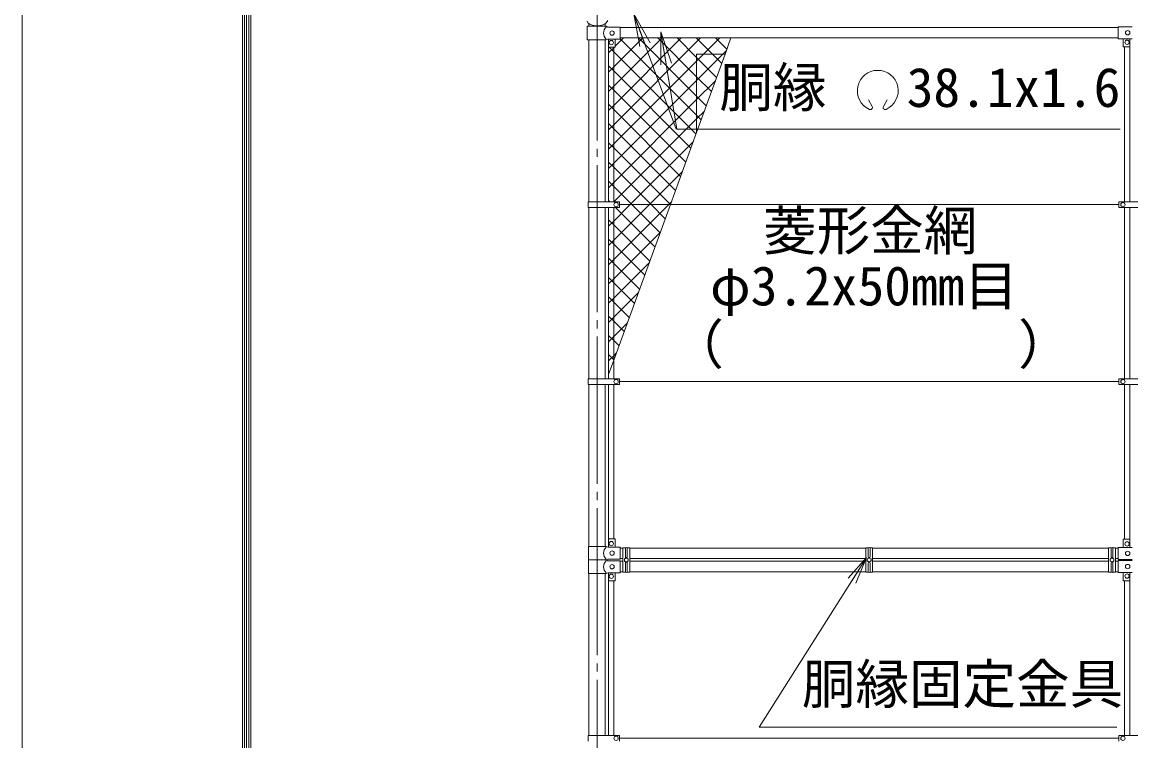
# Model space of a CAD drawing. Units: millimetres, scale not verified. Extents: x -12600 to 12600, y -8910 to 8910.
# Drawn here: x -12600 to -8526, y 314 to 2953 of the extents above; entities that cross this region are included whole.
import ezdxf
from ezdxf.enums import TextEntityAlignment as Align

# ---------------------------------------------------------------- set-up
doc = ezdxf.new("R2010")
doc.units = ezdxf.units.MM
doc.header["$LTSCALE"] = 30
doc.linetypes.add('LONG_CHAIN', pattern=[21, 18, -1, 1, -1])
for name, color, linetype, lineweight in [('0-0_D-TTL', 7, 'Continuous', 9), ('0-3_D-STR1', 1, 'Continuous', 9), ('0-6_D-BMK', 2, 'LONG_CHAIN', 9), ('0-7_D-STR3', 3, 'Continuous', 9), ('0-8_D-STR2', 7, 'Continuous', 9), ('0-A_0', 7, 'Continuous', 9), ('0-D_D-STR-TXT', 7, 'Continuous', 9)]:
    doc.layers.add(name, color=color, linetype=linetype, lineweight=lineweight)
doc.styles.add('ＭＳ ゴシック', font='')
doc.styles.get('ＭＳ ゴシック').set_extended_font_data('MS Gothic')

# ---------------------------------------------------------------- blocks, each defined once
blk = doc.blocks.new('_Open')
at = {"layer": '0-A_0'}
blk.add_line((-30, 5), (0, 0), dxfattribs=at)
blk.add_lwpolyline([(-30, -5), (0, 0), (-30, 0)], dxfattribs=at)

msp = doc.modelspace()

# ---------------------------------------------------------------- linework, layer by layer
at = {"layer": '0-0_D-TTL', "color": 2}
msp.add_lwpolyline([(-12600, 8910), (12600, 8910), (12600, -8910), (-12600, -8910)], close=True, dxfattribs=at)
at = {"layer": '0-0_D-TTL'}
for points in [[(-11790, 8250), (11790, 8250), (11790, -8250), (-11790, -8250)], [(-11782.5, 8242.5), (11782.5, 8242.5), (11782.5, -8242.5), (-11782.5, -8242.5)], [(-11775, 8235), (11775, 8235), (11775, -8235), (-11775, -8235)], [(-11767.5, 8227.5), (11767.5, 8227.5), (11767.5, -8227.5), (-11767.5, -8227.5)], [(-11760, 8220), (11760, 8220), (11760, -8220), (-11760, -8220)]]:
    msp.add_lwpolyline(points, close=True, dxfattribs=at)
at = {"layer": '0-3_D-STR1'}
for p, q in [((-10517.36, 2938.28), (-10517.36, 2947.43)), ((-10456.86, 2938.28), (-10456.86, 2947.43)), ((-10402.11, 2933.28), (-8572.11, 2933.28)), ((-10402.11, 2895.18), (-8572.11, 2895.18)), ((-10517.36, 2293.78), (-10517.36, 2888.28)), ((-10456.86, 2293.78), (-10456.86, 2888.28)), ((-10517.36, 1643.78), (-10517.36, 2272.78)), ((-10456.86, 1643.78), (-10456.86, 2272.78)), ((-10517.36, 1028.28), (-10517.36, 1622.78)), ((-10456.86, 1028.28), (-10456.86, 1622.78)), ((-10402.11, 1021.38), (-10392.11, 1021.38)), ((-10367.11, 1021.38), (-9499.61, 1021.38)), ((-9474.61, 1021.38), (-8607.11, 1021.38)), ((-8582.11, 1021.38), (-8572.11, 1021.38)), ((-10402.11, 983.28), (-10392.11, 983.28)), ((-10367.11, 983.28), (-9499.61, 983.28)), ((-9474.61, 983.28), (-8607.11, 983.28)), ((-8582.11, 983.28), (-8572.11, 983.28)), ((-10402.11, 973.28), (-10392.11, 973.28)), ((-10367.11, 973.28), (-9499.61, 973.28)), ((-9474.61, 973.28), (-8607.11, 973.28)), ((-8582.11, 973.28), (-8572.11, 973.28)), ((-10517.36, 333.78), (-10517.36, 928.28)), ((-10456.86, 333.78), (-10456.86, 928.28)), ((-10402.11, 935.18), (-10392.11, 935.18)), ((-10367.11, 935.18), (-9499.61, 935.18)), ((-9474.61, 935.18), (-8607.11, 935.18)), ((-8582.11, 935.18), (-8572.11, 935.18))]:
    msp.add_line(p, q, dxfattribs=at)
at = {"layer": '0-6_D-BMK'}
msp.add_line((-10487.11, 3688.28), (-10487.11, -4776.72), dxfattribs=at)
at = {"layer": '0-7_D-STR3'}
for p, q in [((-10523.21, 2938.28), (-10453.31, 2938.28)), ((-10523.21, 2888.28), (-10523.21, 2938.28)), ((-10447.31, 2958.89), (-10453.31, 2950.86)), ((-10447.31, 2935.28), (-10453.31, 2938.28)), ((-10447.31, 2935.28), (-10402.11, 2935.28)), ((-10402.11, 2935.28), (-10402.11, 2891.28)), ((-8572.11, 2936.18), (-8520.91, 2936.18)), ((-8572.11, 2936.18), (-8572.11, 2892.18)), ((-10523.21, 2888.28), (-10453.31, 2888.28)), ((-10447.31, 2891.28), (-10453.31, 2888.28)), ((-10447.31, 2891.28), (-10402.11, 2891.28)), ((-10445.11, 2863.28), (-10445.11, 2891.28)), ((-10444.61, 2293.78), (-10444.61, 2863.25)), ((-10443.11, 2861.28), (-10422.11, 2861.28)), ((-10425.61, 2293.78), (-10425.61, 2862.58)), ((-10420.11, 2863.28), (-10420.11, 2891.28)), ((-8572.11, 2892.18), (-8520.91, 2892.18)), ((-8554.11, 2892.18), (-8554.11, 2864.18)), ((-8531.11, 2862.18), (-8552.11, 2862.18)), ((-8548.61, 2862.28), (-8548.61, 2293.58)), ((-8529.61, 2862.41), (-8529.61, 2293.58)), ((-8529.11, 2892.18), (-8529.11, 2864.18)), ((-10519.91, 2293.78), (-10519.91, 2272.78)), ((-10519.91, 2293.78), (-10405.11, 2293.78)), ((-10405.11, 2293.78), (-10405.11, 2272.78)), ((-8569.61, 2283.28), (-10405.11, 2283.28)), ((-8569.61, 2293.58), (-8404.61, 2293.58)), ((-8569.61, 2293.58), (-8569.61, 2272.98)), ((-10519.91, 2272.78), (-10405.11, 2272.78)), ((-10444.61, 1643.78), (-10444.61, 2272.78)), ((-10425.61, 1643.78), (-10425.61, 2272.78)), ((-8569.61, 2272.98), (-8404.61, 2272.98)), ((-8548.61, 2272.98), (-8548.61, 1643.58)), ((-8529.61, 2272.98), (-8529.61, 1643.58)), ((-10519.91, 1643.78), (-10519.91, 1622.78)), ((-10519.91, 1643.78), (-10405.11, 1643.78)), ((-10405.11, 1643.78), (-10405.11, 1622.78)), ((-8569.61, 1633.28), (-10405.11, 1633.28)), ((-8569.61, 1643.58), (-8404.61, 1643.58)), ((-8569.61, 1643.58), (-8569.61, 1622.98)), ((-10519.91, 1622.78), (-10405.11, 1622.78)), ((-10444.61, 1054.6), (-10444.61, 1622.78)), ((-10425.61, 1055.28), (-10425.61, 1622.78)), ((-8569.61, 1622.98), (-8404.61, 1622.98)), ((-8548.61, 1622.98), (-8548.61, 1054.38)), ((-8529.61, 1622.98), (-8529.61, 1053.7)), ((-10518.21, 1028.28), (-10453.31, 1028.28)), ((-10518.21, 1028.28), (-10518.21, 978.28)), ((-10447.31, 1025.28), (-10453.31, 1028.28)), ((-10447.31, 1025.28), (-10402.11, 1025.28)), ((-10445.11, 1053.28), (-10445.11, 1025.28)), ((-10443.11, 1055.28), (-10422.11, 1055.28)), ((-10420.11, 1053.28), (-10420.11, 1025.28)), ((-10402.11, 981.28), (-10402.11, 1025.28)), ((-10392.11, 1022.64), (-10383.11, 1022.64)), ((-10383.11, 1022.64), (-10383.11, 990.28)), ((-10376.11, 1022.64), (-10376.11, 990.28)), ((-9490.61, 1022.64), (-9490.61, 990.28)), ((-9474.61, 1022.64), (-9483.61, 1022.64)), ((-9483.61, 1022.64), (-9483.61, 990.28)), ((-8598.11, 1022.64), (-8598.11, 990.28)), ((-8582.11, 1022.64), (-8591.11, 1022.64)), ((-8591.11, 1022.64), (-8591.11, 990.28)), ((-8572.11, 1024.38), (-8520.91, 1024.38)), ((-8572.11, 980.38), (-8572.11, 1024.38)), ((-8554.11, 1024.38), (-8554.11, 1052.38)), ((-8531.11, 1054.38), (-8552.11, 1054.38)), ((-8529.11, 1024.38), (-8529.11, 1052.38)), ((-10518.21, 978.28), (-10453.31, 978.28)), ((-10518.21, 978.28), (-10453.31, 978.28)), ((-10518.21, 928.28), (-10518.21, 978.28)), ((-10447.31, 981.28), (-10453.31, 978.28)), ((-10447.31, 975.28), (-10453.31, 978.28)), ((-10447.31, 981.28), (-10402.11, 981.28)), ((-8572.11, 980.38), (-8520.91, 980.38)), ((-10447.31, 975.28), (-10402.11, 975.28)), ((-10402.11, 975.28), (-10402.11, 931.28)), ((-10383.11, 933.39), (-10383.11, 966.28)), ((-10376.11, 933.39), (-10376.11, 966.28)), ((-9490.61, 933.39), (-9490.61, 966.28)), ((-9483.61, 933.39), (-9483.61, 966.28)), ((-8598.11, 933.39), (-8598.11, 966.28)), ((-8591.11, 933.39), (-8591.11, 966.28)), ((-8572.11, 976.18), (-8520.91, 976.18)), ((-8572.11, 976.18), (-8572.11, 932.18)), ((-10518.21, 928.28), (-10453.31, 928.28)), ((-10447.31, 931.28), (-10453.31, 928.28)), ((-10447.31, 931.28), (-10402.11, 931.28)), ((-10445.11, 903.28), (-10445.11, 931.28)), ((-10444.61, 333.58), (-10444.61, 901.95)), ((-10443.11, 901.28), (-10422.11, 901.28)), ((-10425.61, 333.58), (-10425.61, 901.28)), ((-10420.11, 903.28), (-10420.11, 931.28)), ((-8572.11, 932.18), (-8520.91, 932.18)), ((-8554.11, 932.18), (-8554.11, 904.18)), ((-8531.11, 902.18), (-8552.11, 902.18)), ((-8548.61, 902.18), (-8548.61, 333.58)), ((-8529.61, 902.85), (-8529.61, 333.58)), ((-8529.11, 932.18), (-8529.11, 904.18)), ((-10519.91, 333.78), (-10519.91, 312.78)), ((-10519.91, 333.78), (-10405.11, 333.78)), ((-10405.11, 333.78), (-10405.11, 312.78)), ((-8569.61, 333.58), (-8404.61, 333.58)), ((-8569.61, 333.58), (-8569.61, 312.98)), ((-8569.61, 323.28), (-10405.11, 323.28))]:
    msp.add_line(p, q, dxfattribs=at)
for points in [[(-10383.11, 933.39), (-10392.11, 933.39), (-10392.11, 1022.64)], [(-10376.11, 1022.64), (-10367.11, 1022.64), (-10367.11, 933.39), (-10376.11, 933.39)], [(-9490.61, 1022.64), (-9499.61, 1022.64), (-9499.61, 933.39), (-9490.61, 933.39)], [(-9483.61, 933.39), (-9474.61, 933.39), (-9474.61, 1022.64)], [(-8598.11, 1022.64), (-8607.11, 1022.64), (-8607.11, 933.39), (-8598.11, 933.39)], [(-8591.11, 933.39), (-8582.11, 933.39), (-8582.11, 1022.64)]]:
    msp.add_lwpolyline(points, dxfattribs=at)
for points in [[(-10379.61, 970.18), (-10386.63, 974.23), (-10386.63, 982.33), (-10379.61, 986.38), (-10372.6, 982.33), (-10372.6, 974.23)], [(-9487.11, 970.18), (-9480.1, 974.23), (-9480.1, 982.33), (-9487.11, 986.38), (-9494.13, 982.33), (-9494.13, 974.23)], [(-8594.61, 970.18), (-8587.6, 974.23), (-8587.6, 982.33), (-8594.61, 986.38), (-8601.63, 982.33), (-8601.63, 974.23)]]:
    msp.add_lwpolyline(points, close=True, dxfattribs=at)
for centre, radius in [((-10432.11, 2913.28), 8), ((-8537.11, 2914.18), 8), ((-10435.11, 2878.28), 8), ((-8539.11, 2879.18), 8), ((-10417.11, 2283.28), 8), ((-8554.61, 2283.28), 8), ((-10417.11, 1633.28), 8), ((-8554.61, 1633.28), 8), ((-10435.11, 1038.28), 8), ((-8539.11, 1037.38), 8), ((-10432.11, 1003.28), 8), ((-10379.61, 978.28), 7.03), ((-9487.11, 978.28), 7.03), ((-8594.61, 978.28), 7.03), ((-8537.11, 1002.38), 8), ((-10432.11, 953.28), 8), ((-8537.11, 954.18), 8), ((-10435.11, 918.28), 8), ((-8539.11, 919.18), 8), ((-10417.11, 323.28), 8), ((-8554.61, 323.28), 8)]:
    msp.add_circle(centre, radius, dxfattribs=at)
for centre, radius, start, end in [((-10434.73, 2913.28), 28.8, 130.19176, 229.80824), ((-10443.11, 2863.28), 2, 180, 270), ((-10422.11, 2863.28), 2, 270, 0), ((-8552.11, 2864.18), 2, 180, 270), ((-8531.11, 2864.18), 2, 270, 0), ((-10434.73, 1003.28), 28.8, 130.19176, 229.80824), ((-10443.11, 1053.28), 2, 90, 180), ((-10422.11, 1053.28), 2, 0, 90), ((-10379.61, 1017.02), 6.62, 58.10921, 121.89079), ((-9487.11, 1017.02), 6.62, 58.10921, 121.89079), ((-8594.61, 1017.02), 6.62, 58.10921, 121.89079), ((-8552.11, 1052.38), 2, 90, 180), ((-8531.11, 1052.38), 2, 0, 90), ((-10379.61, 990.28), 3.5, 180, 0), ((-9487.11, 990.28), 3.5, 180, 0), ((-8594.61, 990.28), 3.5, 180, 0), ((-10434.73, 953.28), 28.8, 130.19176, 229.80824), ((-10379.61, 966.28), 3.5, 0, 180), ((-9487.11, 966.28), 3.5, 0, 180), ((-8594.61, 966.28), 3.5, 0, 180), ((-10443.11, 903.28), 2, 180, 270), ((-10422.11, 903.28), 2, 270, 0), ((-10379.61, 939.01), 6.62, 238.10921, 301.89079), ((-9487.11, 939.01), 6.62, 238.10921, 301.89079), ((-8594.61, 939.01), 6.62, 238.10921, 301.89079), ((-8552.11, 904.18), 2, 180, 270), ((-8531.11, 904.18), 2, 270, 0)]:
    msp.add_arc(centre, radius, start, end, dxfattribs=at)
msp.add_ellipse((-10487.11, 2957.09), major_axis=(-36.12, 0), ratio=0.489413, start_param=0.0333908, end_param=2.781222, dxfattribs=at)
at = {"layer": '0-8_D-STR2'}
for p, q in [((-10425.61, 2788.63), (-10319.06, 2895.18)), ((-10425.61, 2717.92), (-10248.35, 2895.18)), ((-10425.61, 2647.2), (-10177.64, 2895.18)), ((-10425.61, 2576.49), (-10106.93, 2895.18)), ((-10420.11, 2864.84), (-10389.77, 2895.18)), ((-10121.45, 2681.95), (-10334.67, 2895.18)), ((-10121.45, 2752.66), (-10263.96, 2895.18)), ((-10121.45, 2823.37), (-10193.25, 2895.18)), ((-10010.14, 2853.48), (-10051.83, 2895.18)), ((-10047.87, 2749.8), (-10121.45, 2823.37)), ((-10425.61, 2773.99), (-10444.61, 2792.99)), ((-10444.61, 2769.63), (-10425.61, 2788.63)), ((-10142.22, 2490.59), (-10425.61, 2773.99)), ((-10066.74, 2697.96), (-10121.45, 2752.66)), ((-10425.61, 2703.28), (-10444.61, 2722.28)), ((-10444.61, 2698.92), (-10425.61, 2717.92)), ((-10161.09, 2438.75), (-10425.61, 2703.28)), ((-10425.61, 2632.56), (-10444.61, 2651.56)), ((-10085.61, 2646.12), (-10121.45, 2681.95)), ((-10444.61, 2628.2), (-10425.61, 2647.2)), ((-10179.95, 2386.91), (-10425.61, 2632.56)), ((-10425.61, 2561.85), (-10444.61, 2580.85)), ((-10444.61, 2557.49), (-10425.61, 2576.49)), ((-10198.82, 2335.06), (-10425.61, 2561.85)), ((-10425.61, 2491.14), (-10444.61, 2510.14)), ((-10217.74, 2283.28), (-10425.61, 2491.14)), ((-10365.28, 2283.28), (-10133.21, 2515.35)), ((-10425.61, 2420.43), (-10444.61, 2439.43)), ((-10288.46, 2283.28), (-10425.61, 2420.43)), ((-10294.57, 2283.28), (-10173.67, 2404.17)), ((-10425.61, 2349.72), (-10444.61, 2368.72)), ((-10359.17, 2283.28), (-10425.61, 2349.72)), ((-10440.38, 2293.78), (-10444.61, 2298.01)), ((-10425.61, 2222.94), (-10365.28, 2283.28)), ((-10425.61, 2152.23), (-10294.57, 2283.28)), ((-10425.61, 2081.52), (-10223.86, 2283.28)), ((-10255.43, 2179.54), (-10359.17, 2283.28)), ((-10236.56, 2231.38), (-10288.46, 2283.28)), ((-10223.86, 2283.28), (-10214.14, 2293)), ((-10217.69, 2283.22), (-10217.74, 2283.28)), ((-10274.3, 2127.7), (-10419.38, 2272.78)), ((-10425.61, 2208.3), (-10444.61, 2227.3)), ((-10444.61, 2203.94), (-10425.61, 2222.94)), ((-10293.17, 2075.86), (-10425.61, 2208.3)), ((-10425.61, 2010.81), (-10254.6, 2181.82)), ((-10425.61, 2137.59), (-10444.61, 2156.59)), ((-10444.61, 2133.23), (-10425.61, 2152.23)), ((-10312.04, 2024.01), (-10425.61, 2137.59)), ((-10425.61, 2066.88), (-10444.61, 2085.88)), ((-10444.61, 2062.52), (-10425.61, 2081.52)), ((-10425.61, 1940.1), (-10295.06, 2070.65)), ((-10330.91, 1972.17), (-10425.61, 2066.88)), ((-10425.61, 1996.17), (-10444.61, 2015.17)), ((-10444.61, 1991.81), (-10425.61, 2010.81)), ((-10349.77, 1920.33), (-10425.61, 1996.17)), ((-10425.61, 1869.39), (-10335.53, 1959.47)), ((-10425.61, 1925.46), (-10444.61, 1944.46)), ((-10444.61, 1921.1), (-10425.61, 1940.1)), ((-10368.64, 1868.49), (-10425.61, 1925.46)), ((-10425.61, 1854.75), (-10444.61, 1873.75)), ((-10444.61, 1850.39), (-10425.61, 1869.39)), ((-10387.51, 1816.65), (-10425.61, 1854.75)), ((-10425.61, 1798.68), (-10375.99, 1848.3)), ((-10425.61, 1784.04), (-10444.61, 1803.04)), ((-10444.61, 1779.68), (-10425.61, 1798.68)), ((-10406.38, 1764.81), (-10425.61, 1784.04)), ((-10425.61, 1713.33), (-10444.61, 1732.33)), ((-10444.61, 1708.97), (-10425.61, 1727.97)), ((-10425.61, 1727.97), (-10416.46, 1737.12)), ((-10425.25, 1712.96), (-10425.61, 1713.33)), ((-10444.12, 1661.12), (-10444.61, 1661.61))]:
    msp.add_line(p, q, dxfattribs=at)
for points in [[(-10444.61, 2486.78), (-10425.61, 2505.78), (-10121.45, 2809.95), (-10096.07, 2835.32), (-10036.22, 2895.18)], [(-10016.74, 2835.32), (-9994.96, 2895.18), (-10402.11, 2895.18), (-10402.11, 2891.28), (-10420.11, 2891.28), (-10420.11, 2863.28)], [(-10029, 2801.64), (-10062.69, 2835.32), (-10122.54, 2895.18)], [(-10444.61, 2840.34), (-10425.61, 2859.34), (-10423.67, 2861.28)], [(-10123.35, 2542.43), (-10425.61, 2844.7), (-10442.19, 2861.28)], [(-10422.11, 2861.28), (-10425.61, 2861.28), (-10425.61, 2293.78), (-10405.11, 2293.78), (-10405.11, 2283.28), (-10217.67, 2283.28), (-10121.45, 2547.66), (-10121.45, 2835.32), (-10016.74, 2835.32), (-10121.45, 2835.32), (-10121.45, 2547.66), (-10016.74, 2835.32)], [(-10104.48, 2594.27), (-10121.45, 2611.24), (-10402.11, 2891.91)], [(-10444.61, 2416.07), (-10425.61, 2435.07), (-10121.45, 2739.24), (-10025.36, 2835.32), (-10011.81, 2848.87)], [(-10444.61, 2345.36), (-10425.61, 2364.36), (-10121.45, 2668.53), (-10052.28, 2737.7)], [(-10425.49, 2293.78), (-10121.45, 2597.82), (-10092.74, 2626.52)]]:
    msp.add_lwpolyline(points, dxfattribs=at)
for points in [[(-10425.61, 2861.28), (-10444.61, 2861.28), (-10444.61, 2293.78), (-10425.61, 2293.78)], [(-10217.67, 2283.28), (-10405.11, 2283.28), (-10405.11, 2272.78), (-10425.61, 2272.78), (-10425.61, 1711.97)], [(-10425.61, 2272.78), (-10444.61, 2272.78), (-10444.61, 1659.77), (-10425.61, 1711.97)]]:
    msp.add_lwpolyline(points, close=True, dxfattribs=at)
msp.add_arc((-10422.11, 2863.28), 2, 270, 0, dxfattribs=at)
at = {"layer": '0-D_D-STR-TXT'}
for p, q in [((-10196.84, 2560.71), (-10351.66, 2981.67)), ((-9476.35, 2644.02), (-9490.17, 2667.95)), ((-9434.74, 2644.02), (-9420.92, 2667.95))]:
    msp.add_line(p, q, dxfattribs=at)
for points in [[(-8564.99, 2560.71), (-10193.66, 2560.71), (-10252.93, 2916.2)], [(-8576.51, 364.65), (-9891.97, 364.65), (-9497.67, 985.24)]]:
    msp.add_lwpolyline(points, dxfattribs=at)
for centre, radius, start, end in [((-9455.54, 2701.23), 75.01, 294.32478, 245.67522), ((-9483.19, 2639.88), 7.9, 245.67522, 30), ((-9427.9, 2639.88), 7.9, 150, 294.32478)]:
    msp.add_arc(centre, radius, start, end, dxfattribs=at)

# ---------------------------------------------------------------- block references
for p, xscale, yscale, rotation in [((-10352.35, 2983.55), 4, 4, 110.19261), ((-10253.25, 2918.17), 4, 4, 99.4647), ((-9496.59, 986.92), 3.333333, 3.333333, 57.56911)]:
    msp.add_blockref('_Open', p, dxfattribs=dict(at, xscale=xscale, yscale=yscale, rotation=rotation))

# ---------------------------------------------------------------- texts
at = {"layer": '0-D_D-STR-TXT', "style": 'ＭＳ ゴシック'}
for s, p in [('胴縁 \u300038.1x1.6', (-10037.85, 2598.47)), ('菱形金網', (-9876.96, 2072.47)), ('φ3.2x50mm目', (-10071.88, 1869.7)), ('（\u3000\u3000   \u3000\u3000）', (-10218.08, 1654.75)), ('胴縁固定金具', (-9734.63, 407.36))]:
    msp.add_text(s, height=144.3, dxfattribs=at).set_placement(p, align=Align.BOTTOM_LEFT)

doc.saveas('drawing.dxf')
